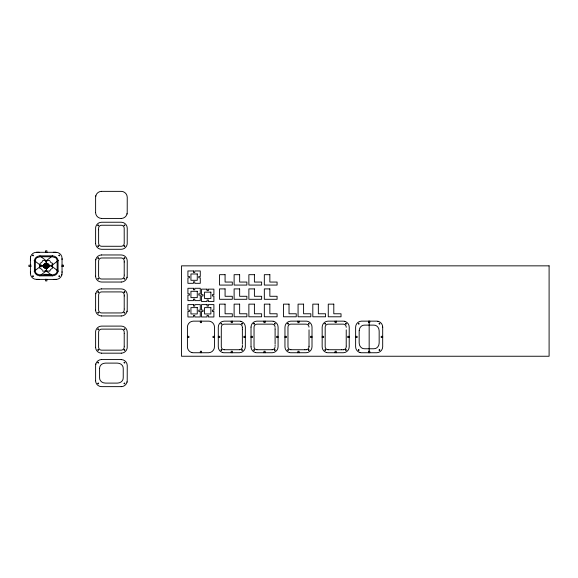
<?xml version="1.0" encoding="UTF-8"?>
<svg xmlns="http://www.w3.org/2000/svg" width="578" height="578" viewBox="0 0 578 578"><rect width="100%" height="100%" fill="white"/><g stroke="black" fill="none" stroke-linecap="round" stroke-linejoin="round"><path stroke-width="0.87" d="M30.41 272.556L30.41 259.797M62.041 271.898L62.041 259.363M242.363 344.199L242.363 329.857M275.099 344.199L275.099 329.857M30.41 259.905L30.41 259.146M62.041 271.79L62.034 272.773M124.212 274.962L124.212 262.246M124.212 308.898L124.212 296.182M124.212 346.099L124.212 333.383M30.41 259.363L30.417 258.706M242.363 345.218L242.348 346.403M275.092 345.218L275.085 345.897M124.212 275.171L124.198 276.111A2.998 2.998 0 0 1 121.214 279.008L101.605 279.022A2.998 2.998 0 0 1 98.6 276.111L98.628 260.888A2.998 2.998 0 0 1 101.605 257.99L121.214 257.976A2.998 2.998 0 0 1 124.219 260.888L124.198 261.097M124.212 309.107L124.198 310.046A2.998 2.998 0 0 1 121.214 312.944L101.605 312.958A2.998 2.998 0 0 1 98.6 310.046L98.628 294.823A2.998 2.998 0 0 1 101.605 291.926L121.214 291.912A2.998 2.998 0 0 1 124.219 294.816L124.198 295.033M124.212 346.309L124.198 347.248A2.998 2.998 0 0 1 121.214 350.145L101.605 350.16A2.998 2.998 0 0 1 98.6 347.248L98.628 332.025A2.998 2.998 0 0 1 101.605 329.128L121.214 329.113A2.998 2.998 0 0 1 124.219 332.025L124.212 333.174M309.02 345.897L309.035 329.857M346.222 345.897L346.236 329.857M30.41 259.038L30.424 258.164A6.018 6.018 0 0 1 36.392 252.29L56.08 252.319A6.026 6.026 0 0 1 62.056 258.164L62.034 258.706M309.02 346.236L309.013 346.742M346.222 346.236L346.215 346.742A2.998 2.998 0 0 1 343.303 349.755M62.034 272.881L62.019 273.539A6.018 6.018 0 0 1 56.059 279.412L36.363 279.384L39.138 279.405M251.018 327.083L251.018 346.8M30.54 257.152L30.641 256.726M61.911 274.55L61.81 274.976M95.724 196.195L95.825 195.769M95.724 259.804L95.825 259.377M95.724 293.732L95.825 293.306M95.724 364.407L95.825 363.981M127.095 213.629L127.001 214.019M127.095 277.194L127.008 277.599M127.095 311.166L127.001 311.556M127.095 381.834L127.016 382.174M49.954 270.75L50.048 270.482A3.172 3.143 -33.6 0 1 52.287 268.503L52.627 266.024L51.211 264.941M45.965 265.736L46.406 265.381M46.442 265.663L46.009 266.032L46.486 265.634M46.023 265.801L46.536 265.381L46.522 266.321M46.796 263.301L46.283 263.185L46.226 260.757L52.605 255.852M41.24 264.941L39.824 266.024L39.824 268.445L40.395 268.575A3.056 3.056 0 0 1 42.36 270.294M46.139 261.661L47.548 260.577L49.838 260.577M34.124 271.248L41.146 265.851L48.884 265.909M43.393 265.302L46.226 263.127L49.058 265.302M49.058 266.393L46.226 268.575L43.393 266.393M46.58 268.553L50.084 265.851L46.58 263.149M49.014 265.851L51.305 265.851L58.327 260.447M46.305 270.042L44.903 271.125L42.613 271.125M51.211 266.761L52.627 265.67L52.627 263.25L52.056 263.127A3.056 3.02 31.8 0 1 50.105 261.393M39.86 275.8L39.788 275.793A12.189 12.189 0 0 0 41.024 275.851L51.428 275.851A12.189 12.189 0 0 0 52.591 275.8C55.502 275.764 58.291 273.394 58.053 270.345L58.053 261.357C58.291 258.301 55.502 255.938 52.591 255.902A12.189 12.189 0 0 0 51.428 255.852L41.024 255.852A12.189 12.189 0 0 0 39.86 255.902C36.949 255.938 34.16 258.301 34.398 261.357L34.398 270.345C34.167 273.365 36.898 275.742 39.788 275.793L46.226 270.945L46.565 268.459A3.172 3.172 0 0 0 48.863 266.516M47.642 267.354L47.779 267.253A2.948 2.948 0 0 1 44.781 264.348L44.672 264.442A2.948 2.948 0 0 1 47.671 267.354M37.295 257.571L39.752 256.82A11.105 11.105 0 0 1 41.024 256.755L51.428 256.755A11.459 11.459 0 0 1 52.439 256.798L55.156 257.571M55.156 274.131L52.699 274.875A11.105 11.105 0 0 1 51.428 274.947L47.382 274.947M48.617 264.103L48.516 264.139A2.485 2.485 0 0 1 46.869 267.282A2.485 2.485 0 0 1 43.74 265.685L43.588 265.736A3.056 3.02 31.8 0 0 45.532 267.462L46.442 267.527M43.812 266.631L43.711 266.668A3.056 3.02 31.8 0 0 45.655 268.394L46.269 268.517M48.639 265.064L48.74 265.035A3.056 3.02 31.8 0 0 46.796 263.308M48.762 265.996L48.863 265.959A3.056 3.02 31.8 0 0 46.919 264.233L46.919 264.233M45.886 263.243L46.283 263.185M239.429 349.726L224.206 349.726M272.166 349.726L256.943 349.726M306.102 349.726L304.534 349.748M343.303 349.726L341.735 349.748M36.363 252.319L39.138 252.29M56.08 279.384L53.313 279.405M101.555 191.361L121.272 191.361A6.026 6.026 0 0 1 127.239 197.206L127.211 212.581A6.018 6.018 0 0 1 121.243 218.455M121.272 218.426L101.555 218.426M101.555 254.963L121.272 254.963A6.026 6.026 0 0 1 127.239 260.815L127.211 276.183A6.018 6.018 0 0 1 121.243 282.057M121.272 282.035L101.555 282.035A6.026 6.026 0 0 1 95.58 276.183M101.555 288.899L121.272 288.899A6.026 6.026 0 0 1 127.239 294.744L127.211 310.119A6.018 6.018 0 0 1 121.243 315.993M121.272 315.964L101.555 315.964M121.272 353.172L101.555 353.172M101.555 359.574L121.272 359.574M121.272 386.639L101.555 386.639A6.026 6.026 0 0 1 95.58 380.794M42.613 260.577L44.903 260.577L46.305 261.661M43.574 264.608L48.877 264.608M31.161 265.186L28.9 265.186L28.9 266.516L31.161 266.516M61.86 265.186L63.551 265.186L63.551 266.516L61.86 266.516M45.821 265.381L46.63 265.381M43.588 265.533L48.863 265.533M43.567 265.793L48.884 265.793M44.47 266.169L47.981 266.169M45.821 266.321L46.63 266.321L45.879 265.475M43.574 267.094L48.877 267.094M49.838 271.125L47.548 271.125L46.139 270.042M45.532 274.507C45.568 276.631 45.033 272.802 46.153 275.041M48.928 274.406L48.371 274.304L48.928 274.42M46.616 274.687L47.114 274.702L46.616 274.803M47.36 274.882L41.024 274.947A11.459 11.459 0 0 1 40.012 274.904L37.295 274.131M187.395 336.338L188.898 336.338L188.898 337.545L187.395 337.545M214.51 336.338L213 336.338L213 337.545L214.51 337.545M218.26 336.338L219.763 336.338L219.763 337.545L218.26 337.545M245.375 336.338L243.873 336.338L243.873 337.545L245.375 337.545M250.996 336.338L252.499 336.338L252.499 337.545L250.996 337.545M278.112 336.338L276.609 336.338L276.609 337.545L278.112 337.545M284.932 336.338L286.435 336.338L286.435 337.545L284.932 337.545M312.048 336.338L310.545 336.338L310.545 337.545L312.048 337.545M322.134 336.338L323.637 336.338L323.637 337.545L322.134 337.545M349.249 336.338L347.746 336.338L347.746 337.545L349.249 337.545M355.6 336.338L357.11 336.338L357.11 337.545L355.6 337.545M382.715 336.338L381.213 336.338L381.213 337.545L382.715 337.545M304.433 349.748L290.879 349.726M341.634 349.748L328.08 349.726M53.313 252.29L56.08 252.319M377.86 321.252L378.287 321.354M344.387 321.252L344.82 321.354M273.25 321.252L273.683 321.354M240.52 321.252L240.947 321.354M222.747 352.544L223.122 352.631A6.018 6.018 0 0 0 224.134 352.739L239.502 352.739A6.026 6.026 0 0 0 245.339 346.8L245.354 327.083A6.018 6.018 0 0 0 239.502 321.144L224.134 321.144A6.026 6.026 0 0 0 218.296 327.083L218.282 346.8A6.033 6.033 0 0 0 222.689 352.551L222.696 352.529M326.592 352.537L326.996 352.631A6.018 6.018 0 0 0 328.008 352.739L343.375 352.739A6.026 6.026 0 0 0 349.213 346.8L349.228 327.083A6.018 6.018 0 0 0 343.375 321.144L328.008 321.144A6.026 6.026 0 0 0 322.17 327.083L322.156 346.8A6.033 6.033 0 0 0 326.563 352.551L326.57 352.529M289.39 352.537L289.788 352.631A6.018 6.018 0 0 0 290.806 352.739L306.174 352.739A6.026 6.026 0 0 0 312.012 346.8L312.019 327.083A6.033 6.033 0 0 0 307.619 321.332L307.185 321.252A6.018 6.018 0 0 0 306.174 321.144L290.806 321.144A6.026 6.026 0 0 0 284.968 327.083L284.954 346.8A6.033 6.033 0 0 0 289.354 352.551L289.361 352.529M191.853 352.537L192.25 352.631A6.018 6.018 0 0 0 193.262 352.739L208.636 352.739A6.026 6.026 0 0 0 214.474 346.8L214.481 327.083A6.033 6.033 0 0 0 210.081 321.332L209.648 321.252A6.018 6.018 0 0 0 208.636 321.144L193.262 321.144A6.026 6.026 0 0 0 187.424 327.083L187.416 346.8A6.033 6.033 0 0 0 191.817 352.551L191.824 352.529M360.036 352.529L360.462 352.631A6.018 6.018 0 0 0 361.474 352.739L376.849 352.739A6.026 6.026 0 0 0 382.687 346.8L382.694 327.083M255.433 352.529L255.859 352.631A6.018 6.018 0 0 0 256.87 352.739L272.238 352.739A6.026 6.026 0 0 0 278.076 346.8L278.09 327.083A6.018 6.018 0 0 0 272.238 321.144L256.87 321.144A6.026 6.026 0 0 0 251.033 327.083M46.883 264.218L46.009 264.168A3.172 3.172 0 0 0 43.711 266.111M47.656 264.348L47.779 264.435A2.984 2.941 -57.7 0 1 44.795 267.347L44.672 267.253A2.984 2.941 -57.7 0 1 47.656 264.348A2.948 2.948 0 0 1 44.672 267.26M47.642 264.348L47.779 264.442A2.948 2.948 0 0 0 44.781 267.354M39.846 255.852L46.226 260.757M51.305 265.851L58.327 271.248M45.872 268.553L42.36 265.851L45.872 263.149A3.172 3.172 0 0 0 43.588 265.186M34.124 260.447L41.146 265.851M41.24 266.761L39.824 265.67L40.157 263.185A3.172 3.143 -33.6 0 0 42.447 261.234M46.226 270.945L52.605 275.851M46.58 266.321L45.843 265.381M45.965 265.866L46.457 266.321M45.46 274.319C46.58 276.956 46.182 272.961 46.153 275.056M95.616 212.581L95.616 197.206A6.018 6.018 0 0 1 101.576 191.332M95.616 243.446L95.616 228.079A6.018 6.018 0 0 1 95.724 227.067L95.825 226.641A6.033 6.033 0 0 1 101.555 222.248L121.272 222.227A6.026 6.026 0 0 1 127.239 228.079L127.211 243.446A6.018 6.018 0 0 1 127.095 244.465L127.001 244.891A6.033 6.033 0 0 1 121.272 249.284L101.555 249.299A6.026 6.026 0 0 1 95.58 243.446M95.616 276.183L95.616 260.815A6.018 6.018 0 0 1 101.576 254.941M95.616 310.119L95.616 294.751A6.018 6.018 0 0 1 101.576 288.87M95.616 347.32L95.616 331.953A6.018 6.018 0 0 1 95.724 330.941L95.825 330.515A6.033 6.033 0 0 1 101.555 326.115L121.272 326.1A6.026 6.026 0 0 1 127.239 331.953L127.211 347.32A6.018 6.018 0 0 1 127.095 348.332L127.001 348.765A6.033 6.033 0 0 1 121.272 353.158M95.616 380.794L95.616 365.419A6.018 6.018 0 0 1 101.576 359.545M30.417 272.989L30.424 273.539A6.026 6.026 0 0 0 36.363 279.376M346.215 327.307L346.215 327.141A2.998 2.998 0 0 0 343.303 324.135L328.08 324.157A2.998 2.998 0 0 0 325.183 327.141L325.168 346.742A2.998 2.998 0 0 0 328.08 349.748M275.077 327.307L275.077 327.141A2.998 2.998 0 0 0 272.166 324.135L256.943 324.157A2.998 2.998 0 0 0 254.045 327.141L254.031 346.742A2.998 2.998 0 0 0 256.943 349.748M242.341 327.307L242.341 327.141A2.998 2.998 0 0 0 239.436 324.135L224.206 324.157A2.998 2.998 0 0 0 221.309 327.141L221.295 346.742A2.998 2.998 0 0 0 224.206 349.748M124.205 261.307L124.212 262.036M124.205 295.235L124.212 295.972M62.034 258.597L62.041 259.58M242.348 327.647L242.363 329.518M30.417 272.881L30.41 272.115M275.092 328.159L275.099 329.518M369.761 321.122L369.761 322.632L368.554 322.632L368.554 321.122M369.761 352.761L369.761 351.251L368.554 351.251L368.554 352.761M369.161 321.122L369.161 352.761M336.295 321.122L336.295 322.632L335.088 322.632L335.088 321.122M336.295 352.761L336.295 351.251L335.088 351.251L335.088 352.761M299.093 321.122L299.093 322.632L297.887 322.632L297.887 321.122M299.093 352.761L299.093 351.251L297.887 351.251L297.887 352.761M265.158 321.122L265.158 322.632L263.951 322.632L263.951 321.122M265.158 352.761L265.158 351.251L263.951 351.251L263.951 352.761M232.421 321.122L232.421 322.632L231.214 322.632L231.214 321.122M232.421 352.761L232.421 351.251L231.214 351.251L231.214 352.761M201.556 321.122L201.556 322.632L200.349 322.632L200.349 321.122M201.556 352.761L201.556 351.251L200.349 351.251L200.349 352.761M57.15 261.357L57.15 270.345M48.697 274.406L48.697 275.258L48.603 274.406M46.89 252.514L46.89 250.787L45.561 250.787L45.561 252.514M46.89 279.181L46.89 280.915L45.561 280.915L45.561 279.181M46.666 263.64L46.666 268.055M46.305 263.301L46.305 268.394M46.146 263.301L46.146 268.394M45.965 266.321L45.965 265.381L45.915 266.321M45.778 263.64L45.778 268.055M290.871 349.748A2.998 2.998 0 0 1 287.981 346.742L287.967 327.141A2.998 2.998 0 0 1 290.871 324.128L306.102 324.157A2.998 2.998 0 0 1 308.999 327.141M308.999 346.742A2.998 2.998 0 0 1 306.102 349.755M255.425 352.551A6.033 6.033 0 0 1 251.033 346.8M275.063 346.742A2.998 2.998 0 0 1 272.166 349.755M242.326 346.742A2.998 2.998 0 0 1 239.436 349.755M382.723 327.112A6.018 6.018 0 0 0 376.849 321.144L361.474 321.144A6.026 6.026 0 0 0 355.636 327.083L355.629 346.8A6.033 6.033 0 0 0 360.029 352.551M57.106 270.345A4.414 4.414 0 0 1 55.257 274.268M55.257 257.434A4.414 4.414 0 0 1 57.106 261.357M37.194 257.434A4.414 4.414 0 0 0 35.337 261.357L35.301 270.345A4.414 4.414 0 0 0 37.194 274.268M44.268 266.993A2.948 2.948 0 0 1 47.266 264.074M47.266 267.621A2.948 2.948 0 0 1 44.268 264.71M47.656 267.267A2.984 2.868 20.7 0 1 44.658 264.449M44.795 264.435A2.984 2.868 20.7 0 1 47.793 267.253M45.185 264.074A2.948 2.948 0 0 1 48.184 266.993M43.74 267.094A2.485 2.485 0 0 1 46.226 264.608A2.485 2.485 0 0 1 48.711 267.094M48.184 264.71A2.948 2.948 0 0 1 45.185 267.621M48.74 265.584A3.172 3.172 0 0 1 46.45 267.563M48.711 264.608A2.485 2.485 0 0 1 46.226 267.094A2.485 2.485 0 0 1 43.74 264.608M43.986 267.549A2.485 2.485 0 0 1 45.583 264.413A2.485 2.485 0 0 1 48.711 266.01M121.272 359.581A6.026 6.026 0 0 1 127.239 365.419L127.211 380.794A6.018 6.018 0 0 1 121.243 386.668M101.555 315.956A6.026 6.026 0 0 1 95.58 310.119M101.555 353.158A6.026 6.026 0 0 1 95.58 347.32M101.555 218.419A6.026 6.026 0 0 1 95.58 212.581M98.607 229.719L98.628 243.374A2.998 2.998 0 0 0 101.605 246.271L121.214 246.286A2.998 2.998 0 0 0 124.219 243.374L124.198 228.151A2.998 2.998 0 0 0 121.214 225.254L101.605 225.239A2.998 2.998 0 0 0 98.6 228.151L98.607 229.719M99.582 368.533L99.582 377.6C99.344 380.649 102.133 383.019 105.044 383.055A12.189 12.189 0 0 0 106.208 383.106L116.612 383.106A12.189 12.189 0 0 0 117.775 383.055C120.686 383.012 123.475 380.649 123.237 377.6L123.237 368.612C123.475 365.563 120.686 363.194 117.775 363.157A12.189 12.189 0 0 0 116.612 363.107L106.208 363.107A12.189 12.189 0 0 0 105.044 363.157C102.162 363.194 99.387 365.513 99.582 368.533M32.657 255.454C33.82 256.928 33.416 253.865 32.657 255.454M32.657 276.183C33.885 277.606 33.423 274.601 32.657 276.147M58.898 255.454C60.083 256.907 59.686 253.865 58.898 255.454M58.898 276.183C60.018 277.65 59.787 274.637 58.898 276.147M97.841 225.369C99.048 226.793 98.556 223.867 97.848 225.304M97.841 246.091C98.925 247.572 98.809 244.552 97.841 246.062M97.841 258.106C98.925 259.58 98.809 256.567 97.841 258.07M97.841 278.827C99.055 280.251 98.578 277.303 97.848 278.769M97.841 292.042C98.997 293.516 98.665 290.431 97.841 292.042M97.841 312.763C99.019 314.201 98.679 311.21 97.841 312.734M97.841 329.243C98.997 330.717 98.665 327.632 97.841 329.243M97.841 349.965C99.026 351.402 98.665 348.411 97.841 349.936M97.841 362.709C99.004 364.176 98.657 361.106 97.841 362.681M97.841 383.438C98.997 384.912 98.665 381.827 97.841 383.438M124.082 225.369C125.296 226.778 124.812 223.852 124.089 225.304M124.082 246.091C125.224 247.55 124.964 244.537 124.082 246.062M124.082 258.106C125.224 259.558 124.964 256.545 124.082 258.07M124.082 278.827C125.296 280.243 124.819 277.31 124.089 278.769M124.082 292.042C125.26 293.508 124.848 290.445 124.082 292.042M124.082 312.763C125.231 314.251 124.92 311.217 124.082 312.734M124.082 329.243C125.26 330.71 124.848 327.647 124.082 329.243M124.082 349.965C125.245 351.431 124.891 348.447 124.082 349.936M124.082 362.709C125.202 364.176 124.964 361.142 124.082 362.681M124.082 383.438C125.26 384.905 124.848 381.841 124.082 383.438M221.006 323.788C222.162 325.241 221.793 322.271 221.013 323.723M221.006 350.03C222.169 351.503 221.779 348.469 221.006 350.03M241.734 323.788C242.905 325.226 242.507 322.257 241.741 323.723M241.734 350.03C242.955 351.475 242.392 348.455 241.734 350.03M253.742 323.788C254.92 325.219 254.508 322.257 253.749 323.723M253.742 350.03C254.956 351.482 254.428 348.44 253.742 350.03M274.463 323.788C275.648 325.233 275.236 322.249 274.478 323.723M274.463 350.03C275.655 351.496 275.222 348.44 274.463 350.03M287.678 323.788C288.877 325.226 288.444 322.228 287.685 323.723M287.678 350.03C288.812 351.518 288.545 348.418 287.678 350.03M308.399 323.788C309.432 325.284 309.418 322.257 308.414 323.723M308.399 350.03C309.598 351.489 309.143 348.447 308.399 350.03M324.879 323.788C326.064 325.233 325.624 322.242 324.887 323.723M324.879 350.03C326.137 351.453 325.551 348.447 324.879 350.03M345.601 323.788C346.735 325.241 346.489 322.235 345.615 323.723M345.601 350.03C346.858 351.453 346.301 348.44 345.601 350.03M358.346 323.788C359.372 325.284 359.357 322.257 358.353 323.723M358.346 350.03C359.545 351.489 359.083 348.447 358.346 350.03M379.074 323.788C380.273 325.226 379.84 322.228 379.081 323.723M379.074 350.03C380.208 351.518 379.941 348.418 379.074 350.03M359.22 330.508L359.213 330.573A12.189 12.189 0 0 0 359.162 331.736L359.162 342.147A12.189 12.189 0 0 0 359.213 343.31C359.249 346.215 361.611 349.004 364.667 348.765L373.655 348.765C376.704 349.004 379.074 346.215 379.11 343.31A12.189 12.189 0 0 0 379.161 342.147L379.161 331.736A12.189 12.189 0 0 0 379.11 330.573C379.081 327.661 376.704 324.879 373.655 325.118L364.667 325.118C361.647 324.887 359.27 327.618 359.22 330.508M44.744 274.304L44.304 274.68C44.195 273.387 44.224 276.298 44.304 274.788L44.918 275.258L44.361 274.723L44.744 274.304M549.1 265.851L181.506 265.851L181.506 356.243L549.1 356.243L549.1 265.851M193.442 270.959L187.922 270.959L187.922 276.472L189.432 276.472L189.432 277.801L187.922 277.801L187.922 283.314L193.442 283.314L193.442 281.804L194.764 281.804L194.764 283.314L200.277 283.314L200.277 277.801L198.774 277.801L198.774 276.472L200.277 276.472L200.277 270.959L194.764 270.959L194.764 272.469L193.442 272.469L193.442 270.959M197.264 273.972L190.935 273.972L190.935 280.301L197.264 280.301L197.264 273.972M45.171 274.304L45.07 275.258L45.171 274.304M47.114 274.304L46.522 274.319L46.522 275.258L47.114 275.244L46.616 275.157L46.616 274.406L47.114 274.304M225.08 274.68L219.553 274.68L219.553 285.07L232.313 285.07L232.313 282.057L225.08 282.057L225.08 274.68M239.646 274.68L234.119 274.68L234.119 285.07L246.878 285.07L246.878 282.057L239.646 282.057L239.646 274.68M254.399 274.68L248.872 274.68L248.872 285.07L261.632 285.07L261.632 282.057L254.399 282.057L254.399 274.68M269.854 274.68L264.327 274.68L264.327 285.07L277.086 285.07L277.086 282.057L269.854 282.057L269.854 274.68M193.442 288.278L187.922 288.278L187.922 293.79L189.432 293.79L189.432 295.112L187.922 295.112L187.922 300.632L193.442 300.632L193.442 299.122L194.764 299.122L194.764 300.632L200.277 300.632L200.277 295.112L198.774 295.112L198.774 293.79L200.277 293.79L200.277 288.278L194.764 288.278L194.764 289.78L193.442 289.78L193.442 288.278M225.08 288.899L219.553 288.899L219.553 299.296L232.313 299.296L232.313 296.283L225.08 296.283L225.08 288.899M239.646 288.899L234.119 288.899L234.119 299.296L246.878 299.296L246.878 296.283L239.646 296.283L239.646 288.899M254.399 288.899L248.872 288.899L248.872 299.296L261.632 299.296L261.632 296.283L254.399 296.283L254.399 288.899M269.854 288.899L264.327 288.899L264.327 299.296L277.086 299.296L277.086 296.283L269.854 296.283L269.854 288.899M207.054 289.137L201.541 289.137L201.541 294.65L203.051 294.65L203.051 295.979L201.541 295.979L201.541 301.492L207.054 301.492L207.054 299.982L208.383 299.982L208.383 301.492L213.896 301.492L213.896 295.979L212.393 295.979L212.393 294.65L213.896 294.65L213.896 289.137L208.383 289.137L208.383 290.64L207.054 290.64L207.054 289.137M197.264 291.29L190.935 291.29L190.935 297.619L197.264 297.619L197.264 291.29M210.883 292.15L204.554 292.15L204.554 298.479L210.883 298.479L210.883 292.15M225.08 304.136L219.553 304.136L219.553 316.787L232.313 316.787L232.313 313.775L225.08 313.775L225.08 304.136M239.646 304.136L234.119 304.136L234.119 316.787L246.878 316.787L246.878 313.775L239.646 313.775L239.646 304.136M254.399 304.136L248.872 304.136L248.872 316.787L261.632 316.787L261.632 313.775L254.399 313.775L254.399 304.136M269.854 304.136L264.327 304.136L264.327 316.787L277.086 316.787L277.086 313.775L269.854 313.775L269.854 304.136M289.029 304.136L283.502 304.136L283.502 316.787L296.254 316.787L296.254 313.775L289.029 313.775L289.029 304.136M303.594 304.136L298.067 304.136L298.067 316.787L310.827 316.787L310.827 313.775L303.594 313.775L303.594 304.136M318.341 304.136L312.814 304.136L312.814 316.787L325.573 316.787L325.573 313.775L318.341 313.775L318.341 304.136M333.795 304.136L328.268 304.136L328.268 316.787L341.027 316.787L341.027 313.775L333.795 313.775L333.795 304.136M193.442 304.613L187.922 304.613L187.922 310.126L189.432 310.126L189.432 311.455L187.922 311.455L187.922 316.968L193.442 316.968L193.442 315.458L194.764 315.458L194.764 316.968L200.277 316.968L200.277 311.455L198.774 311.455L198.774 310.126L200.277 310.126L200.277 304.613L194.764 304.613L194.764 306.116L193.442 306.116L193.442 304.613M207.054 304.613L201.541 304.613L201.541 310.126L203.051 310.126L203.051 311.455L201.541 311.455L201.541 316.968L207.054 316.968L207.054 315.458L208.383 315.458L208.383 316.968L213.896 316.968L213.896 311.455L212.393 311.455L212.393 310.126L213.896 310.126L213.896 304.613L208.383 304.613L208.383 306.116L207.054 306.116L207.054 304.613M197.264 307.626L190.935 307.626L190.935 313.955L197.264 313.955L197.264 307.626M210.883 307.626L204.554 307.626L204.554 313.955L210.883 313.955L210.883 307.626M45.127 267.693A2.146 2.146 0 0 0 48.371 265.88A2.146 2.146 0 0 0 45.178 263.973A2.146 2.146 0 0 0 45.127 267.693M44.983 268.004A2.485 2.485 0 0 0 48.711 265.851A2.485 2.485 0 0 0 44.983 263.698A2.485 2.485 0 0 0 44.983 268.004"/></g></svg>
